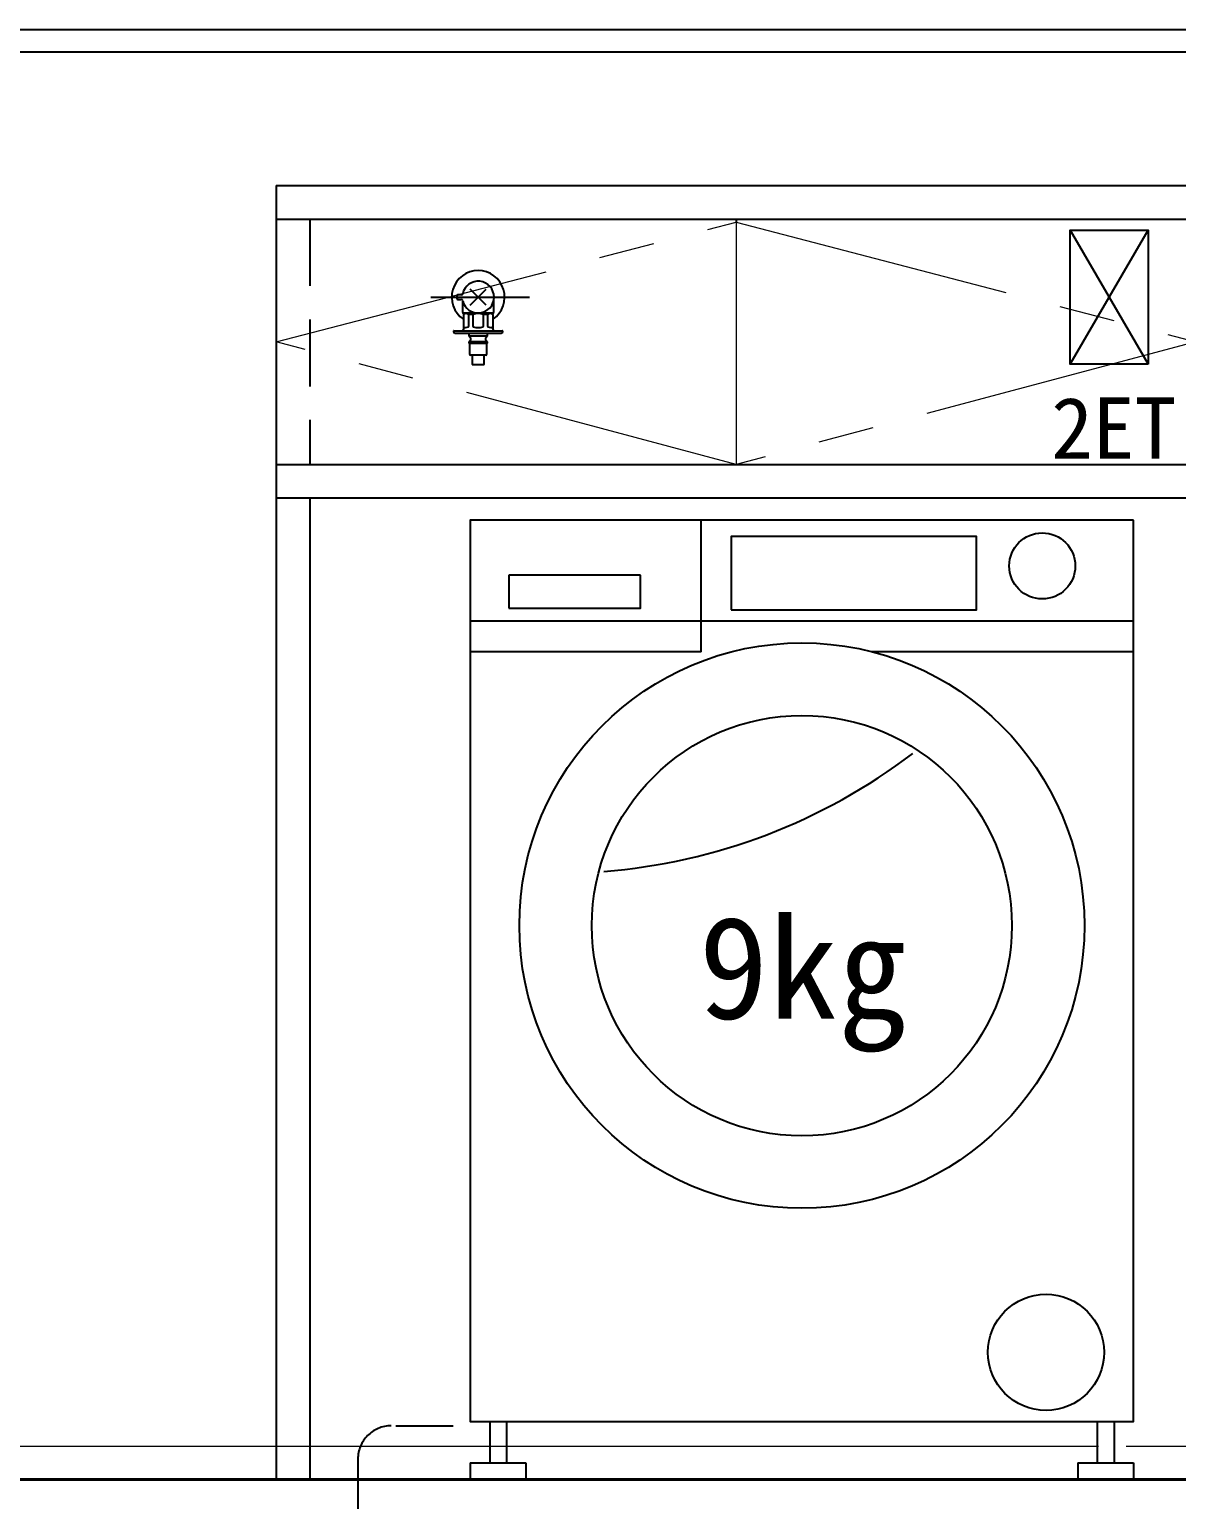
# Model space of a CAD drawing. Units: millimetres at full size, sheet at 1:50. Extents: x -31113 to 29332, y -20209 to 31249.
# Drawn here: x -14652 to -13623, y -1115 to 203 of the extents above; entities that cross this region are included whole.
import ezdxf
from ezdxf.enums import TextEntityAlignment as Align

# ---------------------------------------------------------------- set-up
doc = ezdxf.new("R2010")
doc.units = ezdxf.units.MM
doc.header["$LTSCALE"] = 50
doc.linetypes.add('CHAIN1', pattern=[8, 5, -1, 1, -1])
doc.linetypes.add('DASHED1', pattern=[1.8, 1.2, -0.6])
for name, color, linetype, lineweight in [('B-3_仕上線(黄)', 3, 'Continuous', 40), ('B-6_住宅設備・造作', 1, 'Continuous', 18), ('B-A_文字', 7, 'Continuous', 25), ('B-F_寸法・方位', 7, 'Continuous', 25)]:
    doc.layers.add(name, color=color, linetype=linetype, lineweight=lineweight)
doc.styles.add('ＭＳ ゴシック', font='')
doc.styles.get('ＭＳ ゴシック').set_extended_font_data('MS Gothic')

msp = doc.modelspace()

# ---------------------------------------------------------------- linework, layer by layer
at = {"layer": 'B-3_仕上線(黄)'}
msp.add_line((-15380.89, -1096.71), (-12780.89, -1096.71), dxfattribs=at)
at = {"layer": 'B-6_住宅設備・造作', "color": 4, "linetype": 'CHAIN1', "lineweight": 9}
for p, q in [((-14430.89, -76.71), (-14018.39, 30.37)), ((-14018.39, 30.37), (-14018.39, -186.71)), ((-14018.39, -186.71), (-14430.89, -76.71))]:
    msp.add_line(p, q, dxfattribs=at)
msp.add_lwpolyline([(-14018.39, 30.37), (-13605.89, -76.71), (-14018.39, -186.71)], dxfattribs=at)
at = {"layer": 'B-A_文字'}
for p, q in [((-14430.89, 63.29), (-12780.89, 63.29)), ((-14430.89, 63.29), (-14430.89, -1096.71)), ((-14430.89, 33.29), (-12780.89, 33.29)), ((-14018.39, 33.29), (-14018.39, 30.37)), ((-14430.89, -186.71), (-12780.89, -186.71)), ((-14430.89, -216.71), (-12780.89, -216.71)), ((-14400.89, -216.71), (-14400.89, -1096.71)), ((-15380.89, -1096.71), (-12780.89, -1096.71))]:
    msp.add_line(p, q, dxfattribs=at)
at = {"layer": 'B-A_文字', "linetype": 'DASHED1'}
msp.add_line((-14400.89, 33.29), (-14400.89, -186.71), dxfattribs=at)
at = {"layer": 'B-A_文字', "color": 134}
for p, q in [((-13718.87, 23.29), (-13648.87, -96.71)), ((-13718.87, -96.71), (-13648.87, 23.29)), ((-14269.03, -35.71), (-14269.03, -37.7)), ((-14265.14, -34.71), (-14268.03, -34.71)), ((-14268.03, -38.7), (-14265.14, -38.7)), ((-14242.71, -43.78), (-14256.85, -29.64)), ((-14256.85, -43.78), (-14242.71, -29.64)), ((-14263.53, -50.57), (-14263.53, -40.43)), ((-14263.53, -50.57), (-14263.53, -51.01)), ((-14262.89, -51.21), (-14263.33, -51.21)), ((-14262.08, -51.21), (-14263.08, -52.21)), ((-14263.08, -52.21), (-14263.08, -65.81)), ((-14236.68, -51.21), (-14262.89, -51.21)), ((-14236.48, -52.21), (-14237.48, -51.21)), ((-14236.23, -51.21), (-14236.68, -51.21)), ((-14236.48, -65.81), (-14236.48, -52.21)), ((-14236.03, -40.43), (-14236.03, -50.57)), ((-14236.03, -51.01), (-14236.03, -50.57)), ((-14271.58, -66.81), (-14271.78, -67.01)), ((-14271.78, -67.01), (-14271.78, -67.81)), ((-14271.58, -66.81), (-14227.98, -66.81)), ((-14258.18, -69.31), (-14258.18, -71.71)), ((-14258.18, -71.71), (-14256.58, -73.31)), ((-14256.58, -75.31), (-14258.18, -76.91)), ((-14258.18, -76.91), (-14258.18, -78.11)), ((-14258.18, -78.11), (-14257.98, -78.31)), ((-14257.63, -78.31), (-14257.63, -87.81)), ((-14256.58, -73.31), (-14256.58, -75.31)), ((-14242.98, -73.31), (-14241.38, -71.71)), ((-14242.98, -75.31), (-14242.98, -73.31)), ((-14241.38, -76.91), (-14242.98, -75.31)), ((-14241.93, -87.81), (-14241.93, -78.31)), ((-14241.58, -78.31), (-14241.38, -78.11)), ((-14241.38, -71.71), (-14241.38, -69.31)), ((-14241.38, -78.11), (-14241.38, -76.91)), ((-14227.78, -67.01), (-14227.98, -66.81)), ((-14227.78, -67.81), (-14227.78, -67.01)), ((-14255.03, -88.81), (-14255.03, -97.11)), ((-14244.53, -97.11), (-14244.53, -88.81)), ((-14244.73, -97.31), (-14254.83, -97.31))]:
    msp.add_line(p, q, dxfattribs=at)
at = {"layer": 'B-A_文字', "color": 134, "linetype": 'CHAIN1'}
msp.add_line((-14292.4, -36.71), (-14203.87, -36.71), dxfattribs=at)
at = {"layer": 'B-A_文字', "color": 1, "lineweight": 18}
for p, q in [((-15380.89, -1066.71), (-13693.39, -1066.71)), ((-13668.39, -1066.71), (-12780.89, -1066.71))]:
    msp.add_line(p, q, dxfattribs=at)
at = {"layer": 'B-A_文字', "color": 134}
msp.add_lwpolyline([(-13648.87, -96.71), (-13718.87, -96.71), (-13718.87, 23.29), (-13648.87, 23.29)], close=True, dxfattribs=at)
for points in [[(-14254.33, -63.12), (-14254.33, -52.21), (-14258.34, -52.21), (-14258.34, -63.12)], [(-14241.23, -63.12), (-14241.23, -52.21), (-14245.24, -52.21), (-14245.24, -63.12)], [(-14229.28, -69.31), (-14249.78, -69.31), (-14270.28, -69.31)], [(-14241.38, -71.71), (-14249.78, -71.71), (-14258.18, -71.71)], [(-14241.38, -76.91), (-14249.78, -76.91), (-14258.18, -76.91)], [(-14241.58, -78.31), (-14249.78, -78.31), (-14257.98, -78.31)], [(-14242.93, -88.81), (-14249.78, -88.81), (-14256.63, -88.81)]]:
    msp.add_lwpolyline(points, dxfattribs=at)
for centre, radius, start, end in [((-14249.78, -36.71), 23.75, 304.0558, 235.9442), ((-14249.78, -36.71), 14.25, 192.82665, 167.17335), ((-14268.03, -35.71), 1, 90.00218, 179.99782), ((-14268.03, -37.7), 1, 180.00218, 269.99782), ((-14265.14, -33.21), 1.5, 269.99824, 347.17511), ((-14265.14, -40.2), 1.5, 12.82488, 90.00177), ((-14263.33, -51.01), 0.2, 180.00011, 270.00015), ((-14260.61, -55.12), 3.69, 52.05796, 127.94204), ((-14249.78, -64.85), 13.43, 70.23081, 109.76919), ((-14238.96, -55.12), 3.69, 52.05796, 127.94204), ((-14236.23, -51.01), 0.2, 269.99955, 0.00018), ((-14264.08, -65.81), 1, 270, 0), ((-14262.57, -63.13), 0.31, 179.04853, 206.09231), ((-14261.56, -62.47), 1.51, 211.67599, 262.9154), ((-14261.29, -60.9), 3.1, 261.48759, 274.67437), ((-14261.87, -56.21), 7.83, 276.01799, 295.71563), ((-14258.5, -63.1), 0.168, 281.57354, 351.94365), ((-14254.14, -63.08), 0.191, 194.79806, 263.84094), ((-14249.78, -50.71), 13.3, 250.7787, 289.2213), ((-14245.41, -63.09), 0.176, 272.56626, 348.79473), ((-14241.06, -63.09), 0.176, 189.73889, 256.74392), ((-14237.7, -56.21), 7.83, 244.28437, 263.98201), ((-14238.28, -60.9), 3.1, 265.32563, 278.51241), ((-14238.01, -62.47), 1.51, 277.0846, 328.32401), ((-14236.99, -63.13), 0.307, 333.76378, 1.09537), ((-14235.48, -65.81), 1, 180, 270), ((-14270.28, -67.81), 1.5, 180, 270), ((-14229.28, -67.81), 1.5, 270, 0), ((-14256.63, -87.81), 1, 180, 270), ((-14242.93, -87.81), 1, 270, 0), ((-14254.83, -97.11), 0.2, 180, 270), ((-14244.73, -97.11), 0.2, 270, 0)]:
    msp.add_arc(centre, radius, start, end, dxfattribs=at)
at = {"layer": 'B-F_寸法・方位'}
for p, q in [((-15380.89, 203.29), (-12780.89, 203.29)), ((-15380.89, 183.29), (-12780.89, 183.29)), ((-14049.89, -354.62), (-14049.89, -236.71)), ((-14222.35, -285.93), (-14222.35, -315.5)), ((-14256.89, -326.99), (-13661.89, -326.99)), ((-14049.89, -354.62), (-14256.89, -354.62)), ((-13661.89, -354.62), (-13896.57, -354.62)), ((-14239.39, -1044.71), (-14239.39, -1081.71)), ((-14224.39, -1044.71), (-14224.39, -1081.71)), ((-13694.39, -1044.71), (-13694.39, -1081.71)), ((-13679.39, -1044.71), (-13679.39, -1081.71)), ((-14256.89, -1081.71), (-14256.89, -1096.71)), ((-14256.89, -1081.71), (-14206.89, -1081.71)), ((-14206.89, -1081.71), (-14206.89, -1096.71)), ((-13711.89, -1081.71), (-13711.89, -1096.71)), ((-13711.89, -1081.71), (-13661.89, -1081.71)), ((-13661.89, -1081.71), (-13661.89, -1096.71)), ((-14256.89, -1096.71), (-14206.89, -1096.71)), ((-13711.89, -1096.71), (-13661.89, -1096.71))]:
    msp.add_line(p, q, dxfattribs=at)
at = {"layer": 'B-F_寸法・方位', "linetype": 'DASHED1'}
for p, q in [((-14323.73, -1048.5), (-14272.3, -1048.5)), ((-14357.74, -1078.5), (-14357.74, -1273.18))]:
    msp.add_line(p, q, dxfattribs=at)
at = {"layer": 'B-F_寸法・方位'}
for points in [[(-13661.89, -236.71), (-14256.89, -236.71), (-14256.89, -1044.71), (-13661.89, -1044.71)], [(-14022.96, -317.14), (-13802.88, -317.14), (-13802.88, -251.44), (-14022.96, -251.44)]]:
    msp.add_lwpolyline(points, close=True, dxfattribs=at)
for points in [[(-14222.35, -315.5), (-14104.09, -315.5), (-14104.09, -285.93)], [(-14104.09, -285.93), (-14163.14, -285.93), (-14222.35, -285.93)]]:
    msp.add_lwpolyline(points, dxfattribs=at)
for centre, radius in [((-13743.75, -277.72), 29.61), ((-13959.39, -600.15), 253.44), ((-13959.39, -600.15), 188.42), ((-13740.39, -982.64), 52.06)]:
    msp.add_circle(centre, radius, dxfattribs=at)
msp.add_arc((-14178.2, -27.6), 525.55, 274.49342, 307.26016, dxfattribs=at)
at = {"layer": 'B-F_寸法・方位', "linetype": 'DASHED1'}
msp.add_arc((-14327.74, -1078.5), 30, 90, 180, dxfattribs=at)

# ---------------------------------------------------------------- texts
at = {"layer": 'B-A_文字', "style": 'ＭＳ ゴシック'}
msp.add_text('2ET', height=54.99, dxfattribs=at).set_placement((-13735.72, -198.14), align=Align.BOTTOM_LEFT)
at = {"layer": 'B-F_寸法・方位', "style": 'ＭＳ ゴシック'}
msp.add_text('9kg', height=91.64, dxfattribs=at).set_placement((-14051.97, -711.18), align=Align.BOTTOM_LEFT)

doc.saveas('drawing.dxf')
